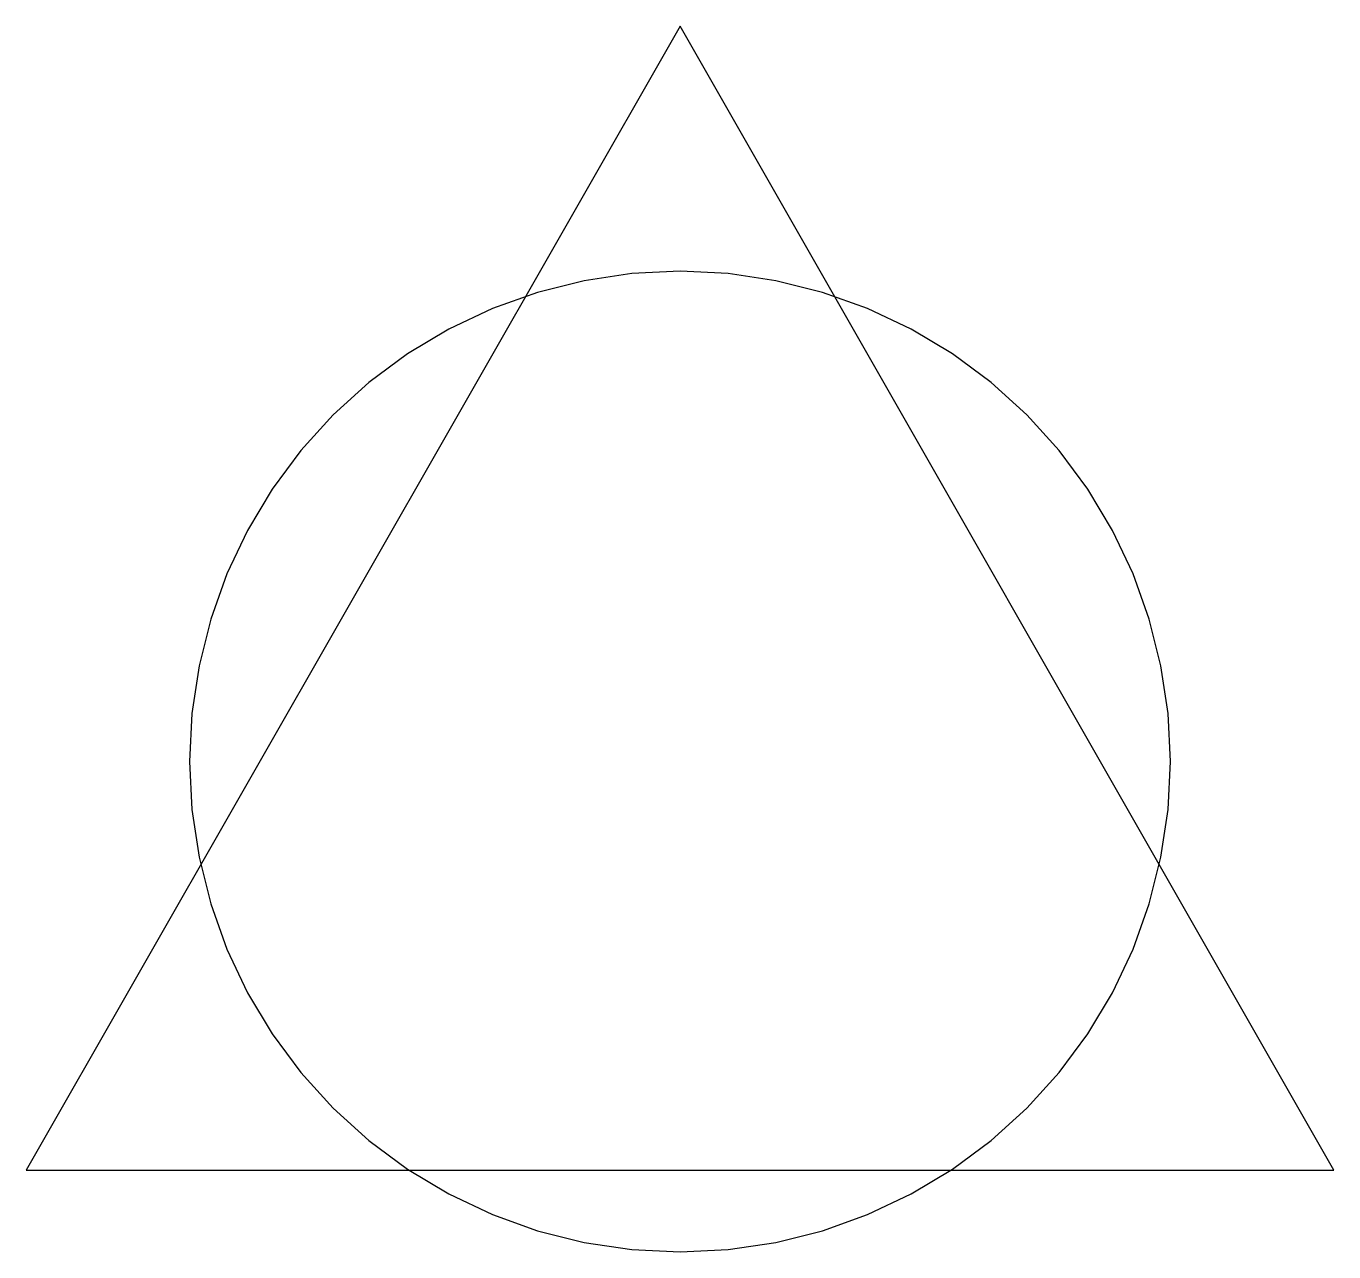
# Model space of a CAD drawing. Header units: millimetres. Extents: x -40 to 40, y -30 to 45.
import ezdxf

# ---------------------------------------------------------------- set-up
doc = ezdxf.new("R2010")
doc.units = ezdxf.units.MM
doc.layers.add('AUSSEN', color=1, linetype='CONTINUOUS')
doc.layers.add('INNEN', color=5, linetype='CONTINUOUS')

msp = doc.modelspace()

# ---------------------------------------------------------------- linework, layer by layer
at = {"layer": 'AUSSEN'}
msp.add_lwpolyline([(-40, -25), (40, -25), (0, 45)], close=True, dxfattribs=at)
at = {"layer": 'INNEN'}
msp.add_lwpolyline([(30, 0), (29.8555, 2.9405), (29.4236, 5.8527), (28.7082, 8.7085), (27.7164, 11.4805), (26.4576, 14.1419), (24.9441, 16.6671), (23.1903, 19.0318), (21.2132, 21.2132), (19.0318, 23.1903), (16.6671, 24.9441), (14.1419, 26.4576), (11.4805, 27.7164), (8.7085, 28.7082), (5.8527, 29.4236), (2.9405, 29.8555), (0, 30), (-2.9405, 29.8555), (-5.8527, 29.4236), (-8.7085, 28.7082), (-11.4805, 27.7164), (-14.1419, 26.4576), (-16.6671, 24.9441), (-19.0318, 23.1903), (-21.2132, 21.2132), (-23.1903, 19.0318), (-24.9441, 16.6671), (-26.4576, 14.1419), (-27.7164, 11.4805), (-28.7082, 8.7085), (-29.4236, 5.8527), (-29.8555, 2.9405), (-30, 0), (-29.8555, -2.9405), (-29.4236, -5.8527), (-28.7082, -8.7085), (-27.7164, -11.4805), (-26.4576, -14.1419), (-24.9441, -16.6671), (-23.1903, -19.0318), (-21.2132, -21.2132), (-19.0318, -23.1903), (-16.6671, -24.9441), (-14.1419, -26.4576), (-11.4805, -27.7164), (-8.7085, -28.7082), (-5.8527, -29.4236), (-2.9405, -29.8555), (0, -30), (2.9405, -29.8555), (5.8527, -29.4236), (8.7085, -28.7082), (11.4805, -27.7164), (14.1419, -26.4576), (16.6671, -24.9441), (19.0318, -23.1903), (21.2132, -21.2132), (23.1903, -19.0318), (24.9441, -16.6671), (26.4576, -14.1419), (27.7164, -11.4805), (28.7082, -8.7085), (29.4236, -5.8527), (29.8555, -2.9405)], close=True, dxfattribs=at)

doc.saveas('drawing.dxf')
